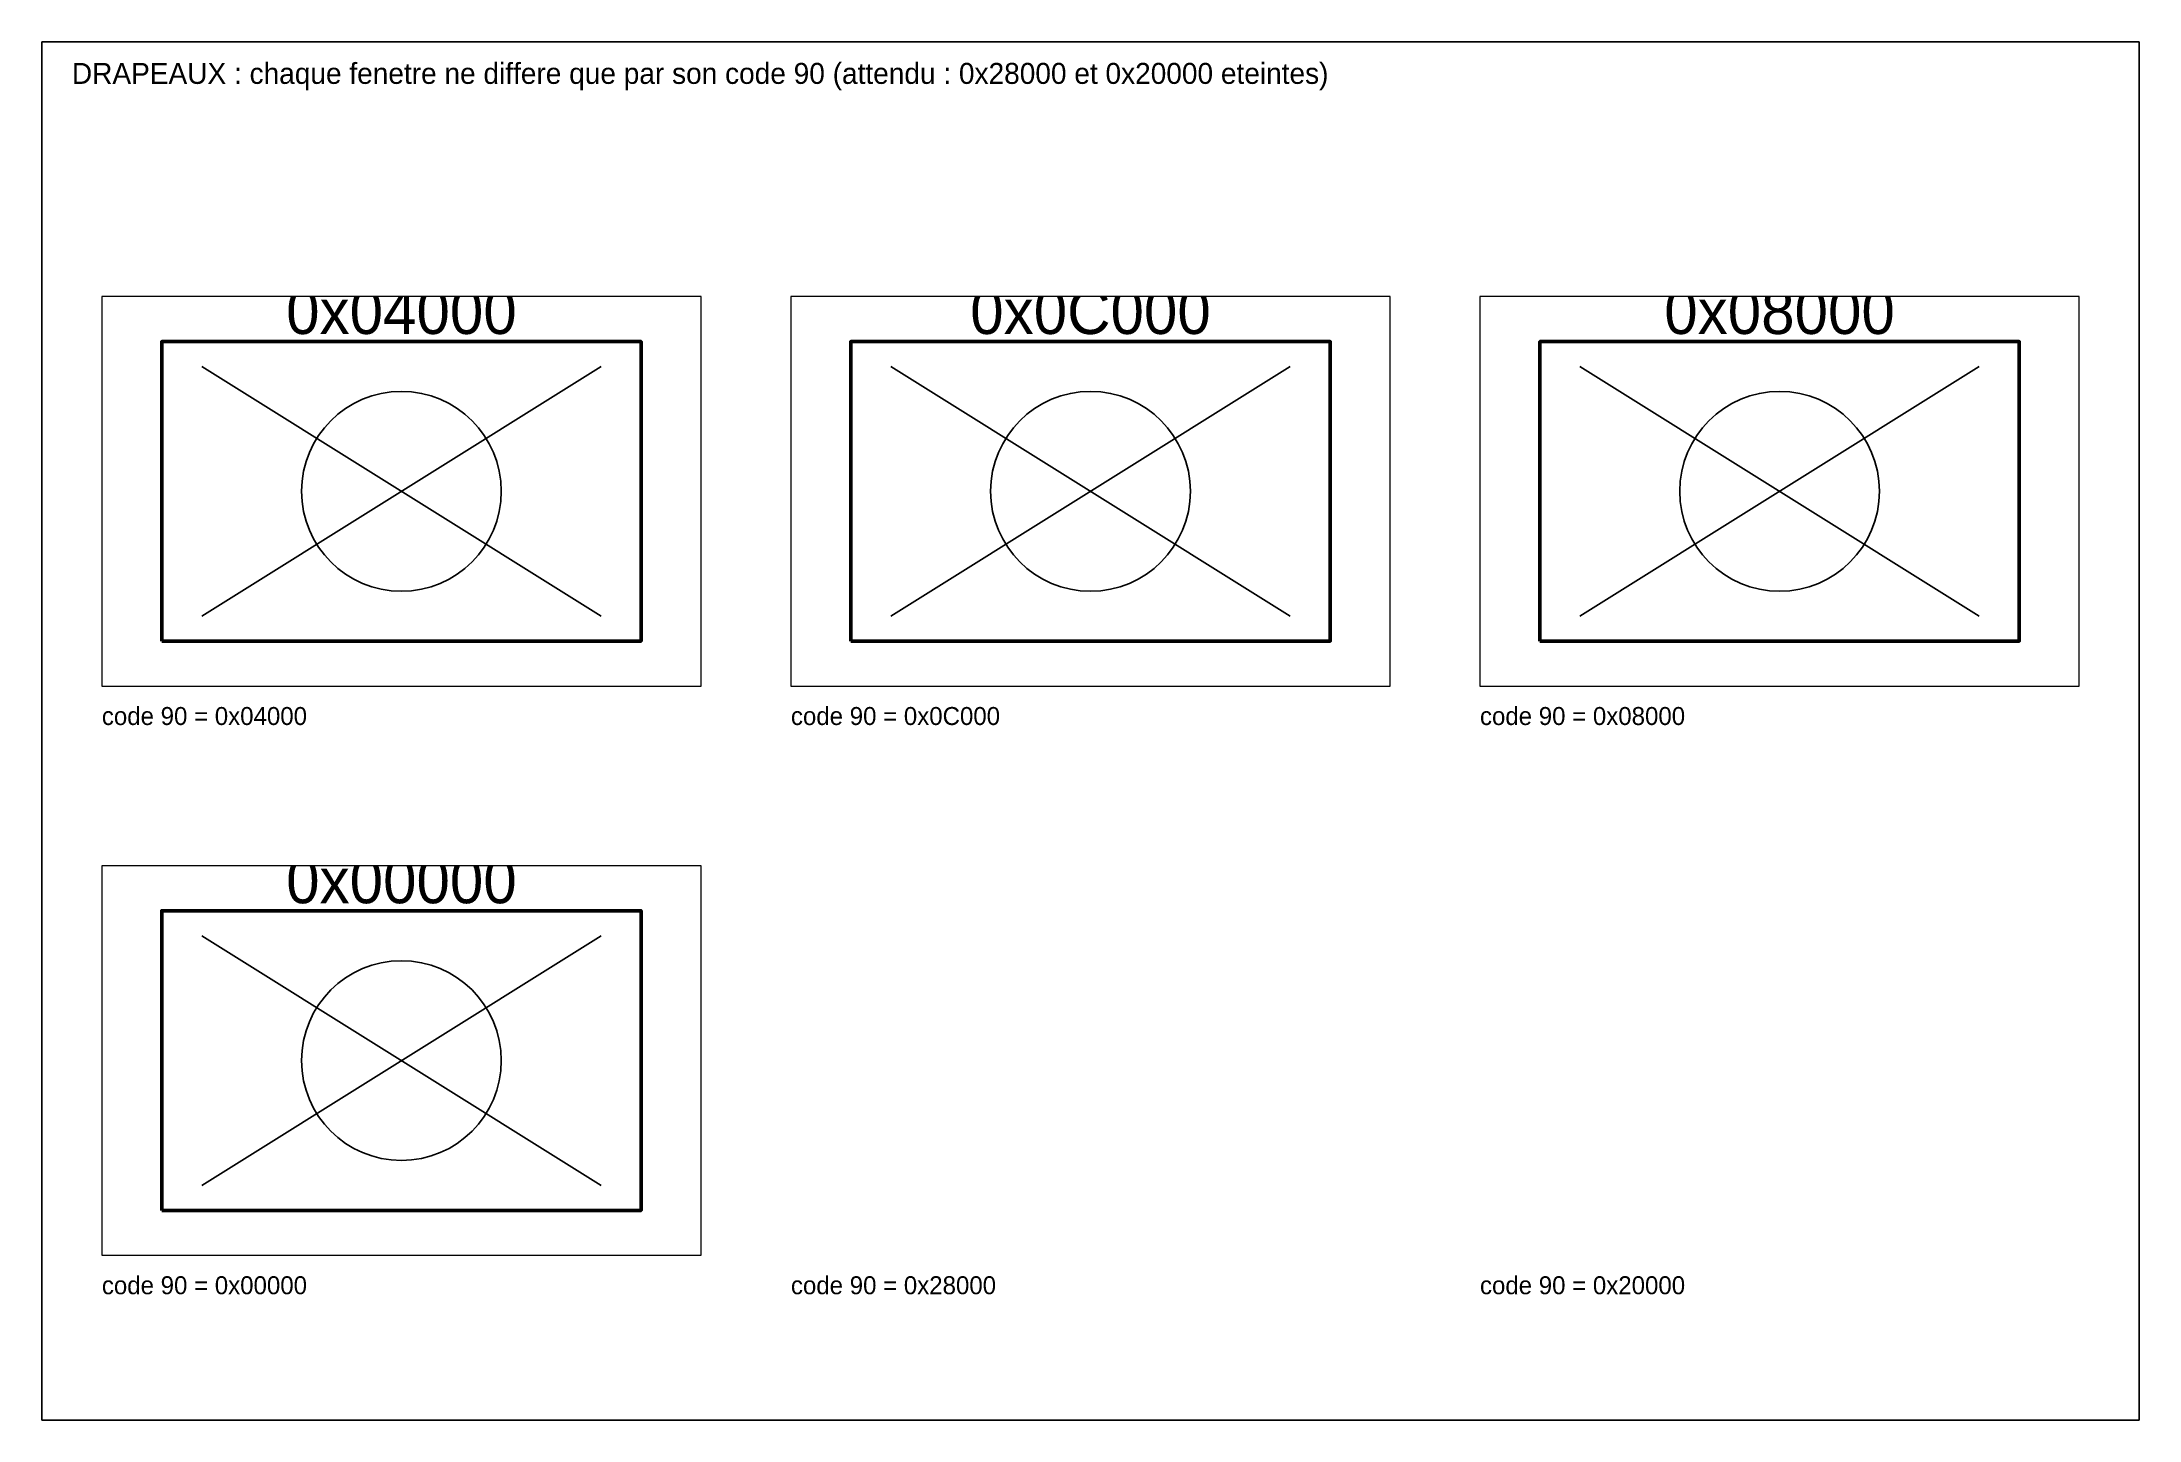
# Paper-space layout 'DRAPEAUX' of a CAD drawing. Header units: inches. Extents: x 0.5 to 35.5, y 0.5 to 23.5.
# The model-space entities are those that its viewports show. They can reach past a viewport. Long polylines and large blocks are cut down to what shows.
import ezdxf
from ezdxf.enums import TextEntityAlignment as Align

# ---------------------------------------------------------------- set-up
doc = ezdxf.new("R2010")
doc.units = ezdxf.units.IN
doc.header["$MEASUREMENT"] = 0
for name, color, linetype in [('CADRE', 7, 'Continuous'), ('FENETRES', 30, 'Continuous'), ('MODELE', 1, 'Continuous')]:
    doc.layers.add(name, color=color, linetype=linetype)

msp = doc.modelspace()

# ---------------------------------------------------------------- linework, layer by layer
at = {"layer": 'MODELE', "color": 1}
for p, q in [((960, -25), (1040, 25)), ((960, 25), (1040, -25))]:
    msp.add_line(p, q, dxfattribs=at)
at = {"layer": 'MODELE', "color": 3}
for p, q in [((1160, -25), (1240, 25)), ((1160, 25), (1240, -25))]:
    msp.add_line(p, q, dxfattribs=at)
at = {"layer": 'MODELE', "color": 5}
for p, q in [((1360, -25), (1440, 25)), ((1360, 25), (1440, -25))]:
    msp.add_line(p, q, dxfattribs=at)
at = {"layer": 'MODELE', "color": 6}
for p, q in [((1560, -25), (1640, 25)), ((1560, 25), (1640, -25))]:
    msp.add_line(p, q, dxfattribs=at)
at = {"layer": 'MODELE', "color": 1, "lineweight": 50}
msp.add_lwpolyline([(952, -30), (1048, -30), (1048, 30), (952, 30)], close=True, dxfattribs=at)
at = {"layer": 'MODELE', "color": 3, "lineweight": 50}
msp.add_lwpolyline([(1152, -30), (1248, -30), (1248, 30), (1152, 30)], close=True, dxfattribs=at)
at = {"layer": 'MODELE', "color": 5, "lineweight": 50}
msp.add_lwpolyline([(1352, -30), (1448, -30), (1448, 30), (1352, 30)], close=True, dxfattribs=at)
at = {"layer": 'MODELE', "color": 6, "lineweight": 50}
msp.add_lwpolyline([(1552, -30), (1648, -30), (1648, 30), (1552, 30)], close=True, dxfattribs=at)
at = {"layer": 'MODELE', "color": 1}
msp.add_circle((1000, 0), 20, dxfattribs=at)
at = {"layer": 'MODELE', "color": 3}
msp.add_circle((1200, 0), 20, dxfattribs=at)
at = {"layer": 'MODELE', "color": 5}
msp.add_circle((1400, 0), 20, dxfattribs=at)
at = {"layer": 'MODELE', "color": 6}
msp.add_circle((1600, 0), 20, dxfattribs=at)

# ---------------------------------------------------------------- texts
at = {"layer": 'MODELE', "color": 1}
msp.add_text('0x04000', height=9, dxfattribs=at).set_placement((1000, 36), align=Align.MIDDLE_CENTER)
at = {"layer": 'MODELE', "color": 3}
msp.add_text('0x0C000', height=9, dxfattribs=at).set_placement((1200, 36), align=Align.MIDDLE_CENTER)
at = {"layer": 'MODELE', "color": 5}
msp.add_text('0x08000', height=9, dxfattribs=at).set_placement((1400, 36), align=Align.MIDDLE_CENTER)
at = {"layer": 'MODELE', "color": 6}
msp.add_text('0x00000', height=9, dxfattribs=at).set_placement((1600, 36), align=Align.MIDDLE_CENTER)

psp = doc.layouts.new('DRAPEAUX')

# ---------------------------------------------------------------- linework, layer by layer
at = {"layer": 'CADRE', "color": 7}
psp.add_lwpolyline([(0.5, 0.5), (35.5, 0.5), (35.5, 23.5), (0.5, 23.5)], close=True, dxfattribs=at)

# ---------------------------------------------------------------- texts
for s, height, p in [('DRAPEAUX : chaque fenetre ne differe que par son code 90 (attendu : 0x28000 et 0x20000 eteintes)', 0.35, (1, 22.8)), ('code 90 = 0x04000', 0.3, (1.5, 12.1)), ('code 90 = 0x0C000', 0.3, (13, 12.1)), ('code 90 = 0x08000', 0.3, (24.5, 12.1)), ('code 90 = 0x00000', 0.3, (1.5, 2.6)), ('code 90 = 0x28000', 0.3, (13, 2.6)), ('code 90 = 0x20000', 0.3, (24.5, 2.6))]:
    psp.add_text(s, height=height, dxfattribs=at).set_placement(p)

# ---------------------------------------------------------------- viewports
at = {"layer": 'FENETRES'}
psp.add_viewport(center=(6.5, 16), size=(10, 6.5), view_center_point=(1000, 0), view_height=78, dxfattribs=at)
for center, view_center_point, status in [((18, 16), (1200, 0), 3), ((29.5, 16), (1400, 0), 4), ((6.5, 6.5), (1600, 0), 5)]:
    psp.add_viewport(center=center, size=(10, 6.5), view_center_point=view_center_point, view_height=78, status=status, dxfattribs=at)

doc.saveas('drawing.dxf')
